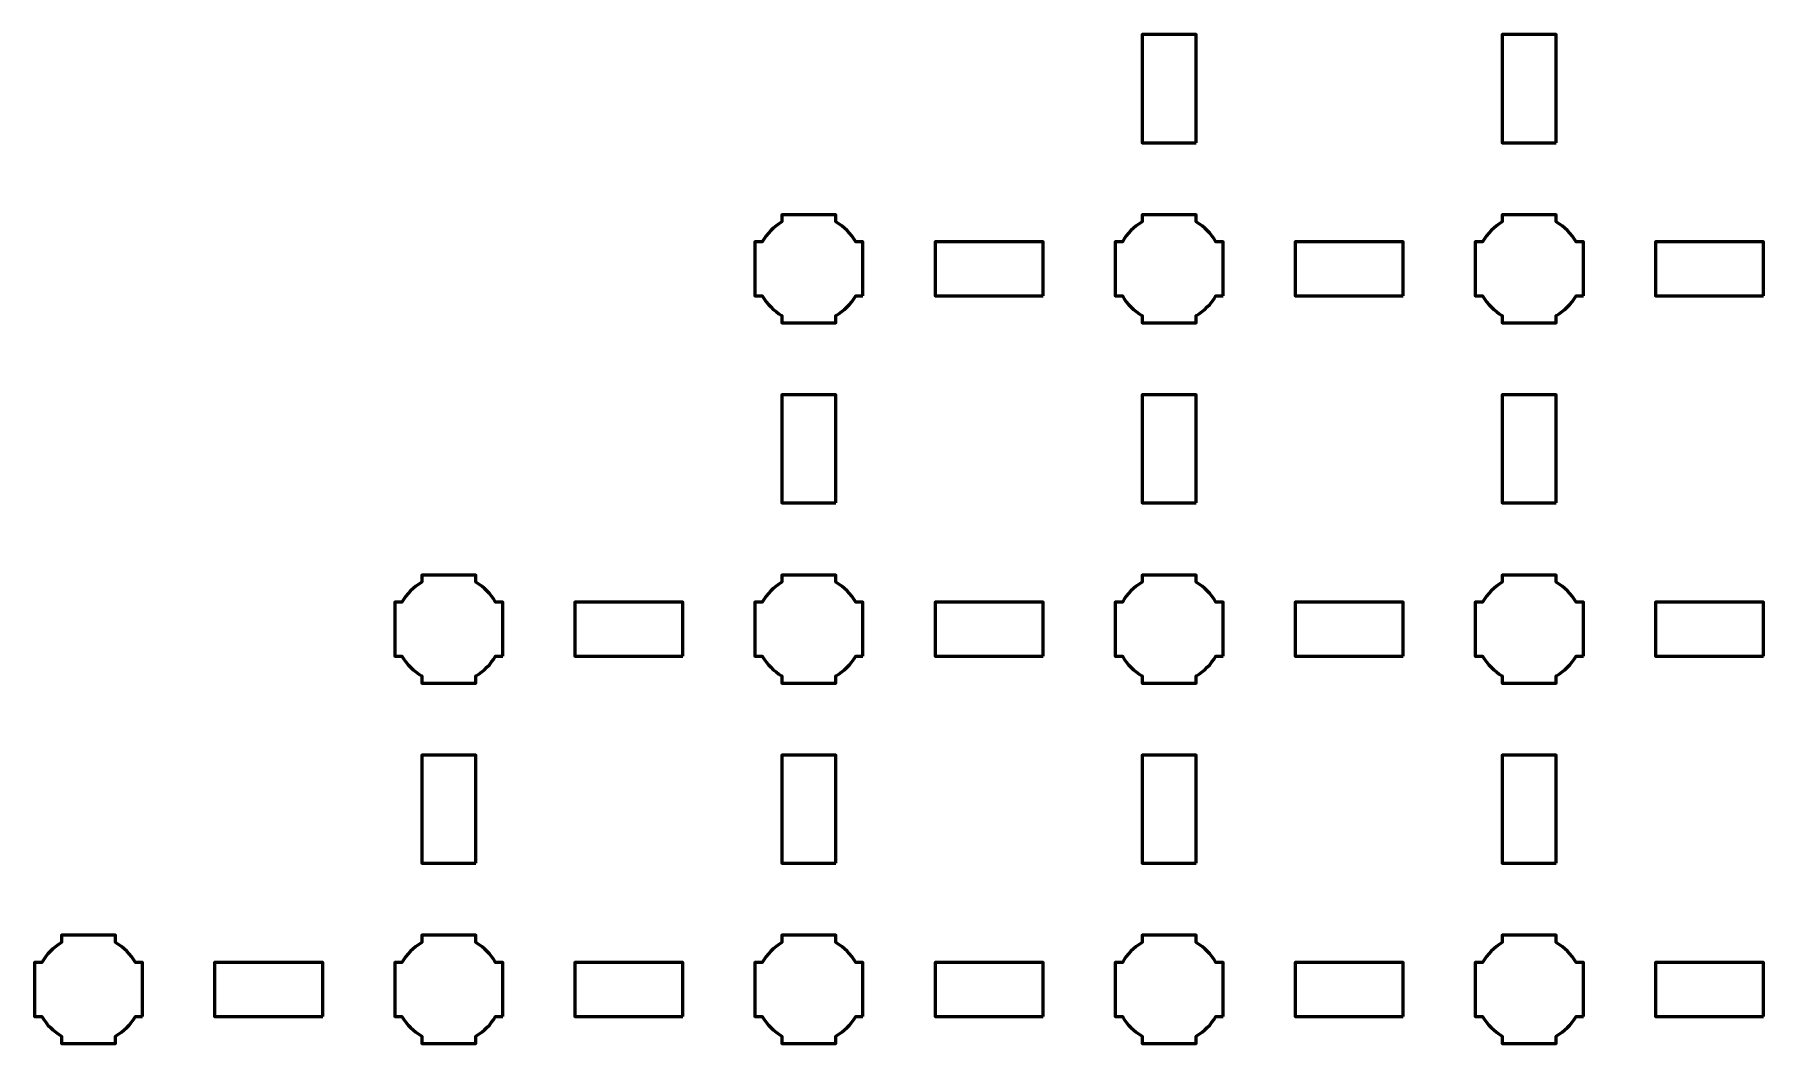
# Model space of a CAD drawing. Header units: centimetres. Extents: x -24.7 to 3.7, y -29.1 to -0.6.
# Drawn here: x -20.8 to -11.2, y -9.15 to -3.55 of the extents above; entities that cross this region are included whole.
import ezdxf

# ---------------------------------------------------------------- set-up
doc = ezdxf.new("R2010")
doc.units = ezdxf.units.CM
doc.header["$MEASUREMENT"] = 0
doc.layers.add('Layer 1', color=7, linetype='Continuous')

msp = doc.modelspace()

# ---------------------------------------------------------------- linework, layer by layer
at = {"layer": 'Layer 1', "lineweight": 53}
for points, knots in [([(-14.35002, -4.15), (-14.35002, -4.15), (-14.65002, -4.15), (-14.65002, -4.15), (-14.65002, -4.15), (-14.65002, -4.15), (-14.65002, -3.55), (-14.65002, -3.55), (-14.65002, -3.55), (-14.65002, -3.55), (-14.35002, -3.55), (-14.35002, -3.55), (-14.35002, -3.55), (-14.35002, -3.55), (-14.35002, -4.15), (-14.35002, -4.15)], [0, 0, 0, 0, 0.25, 0.25, 0.25, 0.25, 0.5, 0.5, 0.5, 0.5, 0.75, 0.75, 0.75, 0.75, 1, 1, 1, 1]), ([(-12.35002, -4.15), (-12.35002, -4.15), (-12.65002, -4.15), (-12.65002, -4.15), (-12.65002, -4.15), (-12.65002, -4.15), (-12.65002, -3.55), (-12.65002, -3.55), (-12.65002, -3.55), (-12.65002, -3.55), (-12.35002, -3.55), (-12.35002, -3.55), (-12.35002, -3.55), (-12.35002, -3.55), (-12.35002, -4.15), (-12.35002, -4.15)], [0, 0, 0, 0, 0.25, 0.25, 0.25, 0.25, 0.5, 0.5, 0.5, 0.5, 0.75, 0.75, 0.75, 0.75, 1, 1, 1, 1]), ([(-16.20002, -5), (-16.20002, -5), (-16.24017, -5), (-16.24017, -5), (-16.24017, -5), (-16.26652, -5.04553), (-16.30449, -5.0835), (-16.35002, -5.10985), (-16.35002, -5.10985), (-16.35002, -5.10985), (-16.35002, -5.15), (-16.35002, -5.15), (-16.35002, -5.15), (-16.35002, -5.15), (-16.50002, -5.15), (-16.50002, -5.15), (-16.50002, -5.15), (-16.50002, -5.15), (-16.65002, -5.15), (-16.65002, -5.15), (-16.65002, -5.15), (-16.65002, -5.15), (-16.65002, -5.10985), (-16.65002, -5.10985), (-16.65002, -5.10985), (-16.69555, -5.0835), (-16.73352, -5.04553), (-16.75987, -5), (-16.75987, -5), (-16.75987, -5), (-16.80002, -5), (-16.80002, -5), (-16.80002, -5), (-16.80002, -5), (-16.80002, -4.85), (-16.80002, -4.85), (-16.80002, -4.85), (-16.80002, -4.85), (-16.80002, -4.7), (-16.80002, -4.7), (-16.80002, -4.7), (-16.80002, -4.7), (-16.75987, -4.7), (-16.75987, -4.7), (-16.75987, -4.7), (-16.73352, -4.65447), (-16.69555, -4.6165), (-16.65002, -4.59015), (-16.65002, -4.59015), (-16.65002, -4.59015), (-16.65002, -4.55), (-16.65002, -4.55), (-16.65002, -4.55), (-16.65002, -4.55), (-16.50002, -4.55), (-16.50002, -4.55), (-16.50002, -4.55), (-16.50002, -4.55), (-16.35002, -4.55), (-16.35002, -4.55), (-16.35002, -4.55), (-16.35002, -4.55), (-16.35002, -4.59015), (-16.35002, -4.59015), (-16.35002, -4.59015), (-16.30449, -4.6165), (-16.26652, -4.65447), (-16.24017, -4.7), (-16.24017, -4.7), (-16.24017, -4.7), (-16.20002, -4.7), (-16.20002, -4.7), (-16.20002, -4.7), (-16.20002, -4.7), (-16.20002, -4.85), (-16.20002, -4.85), (-16.20002, -4.85), (-16.20002, -4.85), (-16.20002, -5), (-16.20002, -5)], [0, 0, 0, 0, 0.05, 0.05, 0.05, 0.05, 0.1, 0.1, 0.1, 0.1, 0.15, 0.15, 0.15, 0.15, 0.2, 0.2, 0.2, 0.2, 0.25, 0.25, 0.25, 0.25, 0.3, 0.3, 0.3, 0.3, 0.35, 0.35, 0.35, 0.35, 0.4, 0.4, 0.4, 0.4, 0.45, 0.45, 0.45, 0.45, 0.5, 0.5, 0.5, 0.5, 0.55, 0.55, 0.55, 0.55, 0.6, 0.6, 0.6, 0.6, 0.65, 0.65, 0.65, 0.65, 0.7, 0.7, 0.7, 0.7, 0.75, 0.75, 0.75, 0.75, 0.8, 0.8, 0.8, 0.8, 0.85, 0.85, 0.85, 0.85, 0.9, 0.9, 0.9, 0.9, 0.95, 0.95, 0.95, 0.95, 1, 1, 1, 1]), ([(-14.20002, -5), (-14.20002, -5), (-14.24017, -5), (-14.24017, -5), (-14.24017, -5), (-14.26652, -5.04553), (-14.30449, -5.0835), (-14.35002, -5.10985), (-14.35002, -5.10985), (-14.35002, -5.10985), (-14.35002, -5.15), (-14.35002, -5.15), (-14.35002, -5.15), (-14.35002, -5.15), (-14.50002, -5.15), (-14.50002, -5.15), (-14.50002, -5.15), (-14.50002, -5.15), (-14.65002, -5.15), (-14.65002, -5.15), (-14.65002, -5.15), (-14.65002, -5.15), (-14.65002, -5.10985), (-14.65002, -5.10985), (-14.65002, -5.10985), (-14.69555, -5.0835), (-14.73352, -5.04553), (-14.75987, -5), (-14.75987, -5), (-14.75987, -5), (-14.80002, -5), (-14.80002, -5), (-14.80002, -5), (-14.80002, -5), (-14.80002, -4.85), (-14.80002, -4.85), (-14.80002, -4.85), (-14.80002, -4.85), (-14.80002, -4.7), (-14.80002, -4.7), (-14.80002, -4.7), (-14.80002, -4.7), (-14.75987, -4.7), (-14.75987, -4.7), (-14.75987, -4.7), (-14.73352, -4.65447), (-14.69555, -4.6165), (-14.65002, -4.59015), (-14.65002, -4.59015), (-14.65002, -4.59015), (-14.65002, -4.55), (-14.65002, -4.55), (-14.65002, -4.55), (-14.65002, -4.55), (-14.50002, -4.55), (-14.50002, -4.55), (-14.50002, -4.55), (-14.50002, -4.55), (-14.35002, -4.55), (-14.35002, -4.55), (-14.35002, -4.55), (-14.35002, -4.55), (-14.35002, -4.59015), (-14.35002, -4.59015), (-14.35002, -4.59015), (-14.30449, -4.6165), (-14.26652, -4.65447), (-14.24017, -4.7), (-14.24017, -4.7), (-14.24017, -4.7), (-14.20002, -4.7), (-14.20002, -4.7), (-14.20002, -4.7), (-14.20002, -4.7), (-14.20002, -4.85), (-14.20002, -4.85), (-14.20002, -4.85), (-14.20002, -4.85), (-14.20002, -5), (-14.20002, -5)], [0, 0, 0, 0, 0.05, 0.05, 0.05, 0.05, 0.1, 0.1, 0.1, 0.1, 0.15, 0.15, 0.15, 0.15, 0.2, 0.2, 0.2, 0.2, 0.25, 0.25, 0.25, 0.25, 0.3, 0.3, 0.3, 0.3, 0.35, 0.35, 0.35, 0.35, 0.4, 0.4, 0.4, 0.4, 0.45, 0.45, 0.45, 0.45, 0.5, 0.5, 0.5, 0.5, 0.55, 0.55, 0.55, 0.55, 0.6, 0.6, 0.6, 0.6, 0.65, 0.65, 0.65, 0.65, 0.7, 0.7, 0.7, 0.7, 0.75, 0.75, 0.75, 0.75, 0.8, 0.8, 0.8, 0.8, 0.85, 0.85, 0.85, 0.85, 0.9, 0.9, 0.9, 0.9, 0.95, 0.95, 0.95, 0.95, 1, 1, 1, 1]), ([(-12.20002, -5), (-12.20002, -5), (-12.24017, -5), (-12.24017, -5), (-12.24017, -5), (-12.26652, -5.04553), (-12.30449, -5.0835), (-12.35002, -5.10985), (-12.35002, -5.10985), (-12.35002, -5.10985), (-12.35002, -5.15), (-12.35002, -5.15), (-12.35002, -5.15), (-12.35002, -5.15), (-12.50002, -5.15), (-12.50002, -5.15), (-12.50002, -5.15), (-12.50002, -5.15), (-12.65002, -5.15), (-12.65002, -5.15), (-12.65002, -5.15), (-12.65002, -5.15), (-12.65002, -5.10985), (-12.65002, -5.10985), (-12.65002, -5.10985), (-12.69555, -5.0835), (-12.73352, -5.04553), (-12.75987, -5), (-12.75987, -5), (-12.75987, -5), (-12.80002, -5), (-12.80002, -5), (-12.80002, -5), (-12.80002, -5), (-12.80002, -4.85), (-12.80002, -4.85), (-12.80002, -4.85), (-12.80002, -4.85), (-12.80002, -4.7), (-12.80002, -4.7), (-12.80002, -4.7), (-12.80002, -4.7), (-12.75987, -4.7), (-12.75987, -4.7), (-12.75987, -4.7), (-12.73352, -4.65447), (-12.69555, -4.6165), (-12.65002, -4.59015), (-12.65002, -4.59015), (-12.65002, -4.59015), (-12.65002, -4.55), (-12.65002, -4.55), (-12.65002, -4.55), (-12.65002, -4.55), (-12.50002, -4.55), (-12.50002, -4.55), (-12.50002, -4.55), (-12.50002, -4.55), (-12.35002, -4.55), (-12.35002, -4.55), (-12.35002, -4.55), (-12.35002, -4.55), (-12.35002, -4.59015), (-12.35002, -4.59015), (-12.35002, -4.59015), (-12.30449, -4.6165), (-12.26652, -4.65447), (-12.24017, -4.7), (-12.24017, -4.7), (-12.24017, -4.7), (-12.20002, -4.7), (-12.20002, -4.7), (-12.20002, -4.7), (-12.20002, -4.7), (-12.20002, -4.85), (-12.20002, -4.85), (-12.20002, -4.85), (-12.20002, -4.85), (-12.20002, -5), (-12.20002, -5)], [0, 0, 0, 0, 0.05, 0.05, 0.05, 0.05, 0.1, 0.1, 0.1, 0.1, 0.15, 0.15, 0.15, 0.15, 0.2, 0.2, 0.2, 0.2, 0.25, 0.25, 0.25, 0.25, 0.3, 0.3, 0.3, 0.3, 0.35, 0.35, 0.35, 0.35, 0.4, 0.4, 0.4, 0.4, 0.45, 0.45, 0.45, 0.45, 0.5, 0.5, 0.5, 0.5, 0.55, 0.55, 0.55, 0.55, 0.6, 0.6, 0.6, 0.6, 0.65, 0.65, 0.65, 0.65, 0.7, 0.7, 0.7, 0.7, 0.75, 0.75, 0.75, 0.75, 0.8, 0.8, 0.8, 0.8, 0.85, 0.85, 0.85, 0.85, 0.9, 0.9, 0.9, 0.9, 0.95, 0.95, 0.95, 0.95, 1, 1, 1, 1]), ([(-15.20002, -5), (-15.20002, -5), (-15.80002, -5), (-15.80002, -5), (-15.80002, -5), (-15.80002, -5), (-15.80002, -4.7), (-15.80002, -4.7), (-15.80002, -4.7), (-15.80002, -4.7), (-15.20002, -4.7), (-15.20002, -4.7), (-15.20002, -4.7), (-15.20002, -4.7), (-15.20002, -5), (-15.20002, -5)], [0, 0, 0, 0, 0.25, 0.25, 0.25, 0.25, 0.5, 0.5, 0.5, 0.5, 0.75, 0.75, 0.75, 0.75, 1, 1, 1, 1]), ([(-13.20002, -5), (-13.20002, -5), (-13.80002, -5), (-13.80002, -5), (-13.80002, -5), (-13.80002, -5), (-13.80002, -4.7), (-13.80002, -4.7), (-13.80002, -4.7), (-13.80002, -4.7), (-13.20002, -4.7), (-13.20002, -4.7), (-13.20002, -4.7), (-13.20002, -4.7), (-13.20002, -5), (-13.20002, -5)], [0, 0, 0, 0, 0.25, 0.25, 0.25, 0.25, 0.5, 0.5, 0.5, 0.5, 0.75, 0.75, 0.75, 0.75, 1, 1, 1, 1]), ([(-11.20002, -5), (-11.20002, -5), (-11.80002, -5), (-11.80002, -5), (-11.80002, -5), (-11.80002, -5), (-11.80002, -4.7), (-11.80002, -4.7), (-11.80002, -4.7), (-11.80002, -4.7), (-11.20002, -4.7), (-11.20002, -4.7), (-11.20002, -4.7), (-11.20002, -4.7), (-11.20002, -5), (-11.20002, -5)], [0, 0, 0, 0, 0.25, 0.25, 0.25, 0.25, 0.5, 0.5, 0.5, 0.5, 0.75, 0.75, 0.75, 0.75, 1, 1, 1, 1]), ([(-16.35002, -6.15), (-16.35002, -6.15), (-16.65002, -6.15), (-16.65002, -6.15), (-16.65002, -6.15), (-16.65002, -6.15), (-16.65002, -5.55), (-16.65002, -5.55), (-16.65002, -5.55), (-16.65002, -5.55), (-16.35002, -5.55), (-16.35002, -5.55), (-16.35002, -5.55), (-16.35002, -5.55), (-16.35002, -6.15), (-16.35002, -6.15)], [0, 0, 0, 0, 0.25, 0.25, 0.25, 0.25, 0.5, 0.5, 0.5, 0.5, 0.75, 0.75, 0.75, 0.75, 1, 1, 1, 1]), ([(-14.35002, -6.15), (-14.35002, -6.15), (-14.65002, -6.15), (-14.65002, -6.15), (-14.65002, -6.15), (-14.65002, -6.15), (-14.65002, -5.55), (-14.65002, -5.55), (-14.65002, -5.55), (-14.65002, -5.55), (-14.35002, -5.55), (-14.35002, -5.55), (-14.35002, -5.55), (-14.35002, -5.55), (-14.35002, -6.15), (-14.35002, -6.15)], [0, 0, 0, 0, 0.25, 0.25, 0.25, 0.25, 0.5, 0.5, 0.5, 0.5, 0.75, 0.75, 0.75, 0.75, 1, 1, 1, 1]), ([(-12.35002, -6.15), (-12.35002, -6.15), (-12.65002, -6.15), (-12.65002, -6.15), (-12.65002, -6.15), (-12.65002, -6.15), (-12.65002, -5.55), (-12.65002, -5.55), (-12.65002, -5.55), (-12.65002, -5.55), (-12.35002, -5.55), (-12.35002, -5.55), (-12.35002, -5.55), (-12.35002, -5.55), (-12.35002, -6.15), (-12.35002, -6.15)], [0, 0, 0, 0, 0.25, 0.25, 0.25, 0.25, 0.5, 0.5, 0.5, 0.5, 0.75, 0.75, 0.75, 0.75, 1, 1, 1, 1]), ([(-18.20002, -7), (-18.20002, -7), (-18.24017, -7), (-18.24017, -7), (-18.24017, -7), (-18.26652, -7.04553), (-18.30449, -7.0835), (-18.35002, -7.10985), (-18.35002, -7.10985), (-18.35002, -7.10985), (-18.35002, -7.15), (-18.35002, -7.15), (-18.35002, -7.15), (-18.35002, -7.15), (-18.50002, -7.15), (-18.50002, -7.15), (-18.50002, -7.15), (-18.50002, -7.15), (-18.65002, -7.15), (-18.65002, -7.15), (-18.65002, -7.15), (-18.65002, -7.15), (-18.65002, -7.10985), (-18.65002, -7.10985), (-18.65002, -7.10985), (-18.69555, -7.0835), (-18.73352, -7.04553), (-18.75987, -7), (-18.75987, -7), (-18.75987, -7), (-18.80002, -7), (-18.80002, -7), (-18.80002, -7), (-18.80002, -7), (-18.80002, -6.85), (-18.80002, -6.85), (-18.80002, -6.85), (-18.80002, -6.85), (-18.80002, -6.7), (-18.80002, -6.7), (-18.80002, -6.7), (-18.80002, -6.7), (-18.75987, -6.7), (-18.75987, -6.7), (-18.75987, -6.7), (-18.73352, -6.65447), (-18.69555, -6.6165), (-18.65002, -6.59015), (-18.65002, -6.59015), (-18.65002, -6.59015), (-18.65002, -6.55), (-18.65002, -6.55), (-18.65002, -6.55), (-18.65002, -6.55), (-18.50002, -6.55), (-18.50002, -6.55), (-18.50002, -6.55), (-18.50002, -6.55), (-18.35002, -6.55), (-18.35002, -6.55), (-18.35002, -6.55), (-18.35002, -6.55), (-18.35002, -6.59015), (-18.35002, -6.59015), (-18.35002, -6.59015), (-18.30449, -6.6165), (-18.26652, -6.65447), (-18.24017, -6.7), (-18.24017, -6.7), (-18.24017, -6.7), (-18.20002, -6.7), (-18.20002, -6.7), (-18.20002, -6.7), (-18.20002, -6.7), (-18.20002, -6.85), (-18.20002, -6.85), (-18.20002, -6.85), (-18.20002, -6.85), (-18.20002, -7), (-18.20002, -7)], [0, 0, 0, 0, 0.05, 0.05, 0.05, 0.05, 0.1, 0.1, 0.1, 0.1, 0.15, 0.15, 0.15, 0.15, 0.2, 0.2, 0.2, 0.2, 0.25, 0.25, 0.25, 0.25, 0.3, 0.3, 0.3, 0.3, 0.35, 0.35, 0.35, 0.35, 0.4, 0.4, 0.4, 0.4, 0.45, 0.45, 0.45, 0.45, 0.5, 0.5, 0.5, 0.5, 0.55, 0.55, 0.55, 0.55, 0.6, 0.6, 0.6, 0.6, 0.65, 0.65, 0.65, 0.65, 0.7, 0.7, 0.7, 0.7, 0.75, 0.75, 0.75, 0.75, 0.8, 0.8, 0.8, 0.8, 0.85, 0.85, 0.85, 0.85, 0.9, 0.9, 0.9, 0.9, 0.95, 0.95, 0.95, 0.95, 1, 1, 1, 1]), ([(-16.20002, -7), (-16.20002, -7), (-16.24017, -7), (-16.24017, -7), (-16.24017, -7), (-16.26652, -7.04553), (-16.30449, -7.0835), (-16.35002, -7.10985), (-16.35002, -7.10985), (-16.35002, -7.10985), (-16.35002, -7.15), (-16.35002, -7.15), (-16.35002, -7.15), (-16.35002, -7.15), (-16.50002, -7.15), (-16.50002, -7.15), (-16.50002, -7.15), (-16.50002, -7.15), (-16.65002, -7.15), (-16.65002, -7.15), (-16.65002, -7.15), (-16.65002, -7.15), (-16.65002, -7.10985), (-16.65002, -7.10985), (-16.65002, -7.10985), (-16.69555, -7.0835), (-16.73352, -7.04553), (-16.75987, -7), (-16.75987, -7), (-16.75987, -7), (-16.80002, -7), (-16.80002, -7), (-16.80002, -7), (-16.80002, -7), (-16.80002, -6.85), (-16.80002, -6.85), (-16.80002, -6.85), (-16.80002, -6.85), (-16.80002, -6.7), (-16.80002, -6.7), (-16.80002, -6.7), (-16.80002, -6.7), (-16.75987, -6.7), (-16.75987, -6.7), (-16.75987, -6.7), (-16.73352, -6.65447), (-16.69555, -6.6165), (-16.65002, -6.59015), (-16.65002, -6.59015), (-16.65002, -6.59015), (-16.65002, -6.55), (-16.65002, -6.55), (-16.65002, -6.55), (-16.65002, -6.55), (-16.50002, -6.55), (-16.50002, -6.55), (-16.50002, -6.55), (-16.50002, -6.55), (-16.35002, -6.55), (-16.35002, -6.55), (-16.35002, -6.55), (-16.35002, -6.55), (-16.35002, -6.59015), (-16.35002, -6.59015), (-16.35002, -6.59015), (-16.30449, -6.6165), (-16.26652, -6.65447), (-16.24017, -6.7), (-16.24017, -6.7), (-16.24017, -6.7), (-16.20002, -6.7), (-16.20002, -6.7), (-16.20002, -6.7), (-16.20002, -6.7), (-16.20002, -6.85), (-16.20002, -6.85), (-16.20002, -6.85), (-16.20002, -6.85), (-16.20002, -7), (-16.20002, -7)], [0, 0, 0, 0, 0.05, 0.05, 0.05, 0.05, 0.1, 0.1, 0.1, 0.1, 0.15, 0.15, 0.15, 0.15, 0.2, 0.2, 0.2, 0.2, 0.25, 0.25, 0.25, 0.25, 0.3, 0.3, 0.3, 0.3, 0.35, 0.35, 0.35, 0.35, 0.4, 0.4, 0.4, 0.4, 0.45, 0.45, 0.45, 0.45, 0.5, 0.5, 0.5, 0.5, 0.55, 0.55, 0.55, 0.55, 0.6, 0.6, 0.6, 0.6, 0.65, 0.65, 0.65, 0.65, 0.7, 0.7, 0.7, 0.7, 0.75, 0.75, 0.75, 0.75, 0.8, 0.8, 0.8, 0.8, 0.85, 0.85, 0.85, 0.85, 0.9, 0.9, 0.9, 0.9, 0.95, 0.95, 0.95, 0.95, 1, 1, 1, 1]), ([(-14.20002, -7), (-14.20002, -7), (-14.24017, -7), (-14.24017, -7), (-14.24017, -7), (-14.26652, -7.04553), (-14.30449, -7.0835), (-14.35002, -7.10985), (-14.35002, -7.10985), (-14.35002, -7.10985), (-14.35002, -7.15), (-14.35002, -7.15), (-14.35002, -7.15), (-14.35002, -7.15), (-14.50002, -7.15), (-14.50002, -7.15), (-14.50002, -7.15), (-14.50002, -7.15), (-14.65002, -7.15), (-14.65002, -7.15), (-14.65002, -7.15), (-14.65002, -7.15), (-14.65002, -7.10985), (-14.65002, -7.10985), (-14.65002, -7.10985), (-14.69555, -7.0835), (-14.73352, -7.04553), (-14.75987, -7), (-14.75987, -7), (-14.75987, -7), (-14.80002, -7), (-14.80002, -7), (-14.80002, -7), (-14.80002, -7), (-14.80002, -6.85), (-14.80002, -6.85), (-14.80002, -6.85), (-14.80002, -6.85), (-14.80002, -6.7), (-14.80002, -6.7), (-14.80002, -6.7), (-14.80002, -6.7), (-14.75987, -6.7), (-14.75987, -6.7), (-14.75987, -6.7), (-14.73352, -6.65447), (-14.69555, -6.6165), (-14.65002, -6.59015), (-14.65002, -6.59015), (-14.65002, -6.59015), (-14.65002, -6.55), (-14.65002, -6.55), (-14.65002, -6.55), (-14.65002, -6.55), (-14.50002, -6.55), (-14.50002, -6.55), (-14.50002, -6.55), (-14.50002, -6.55), (-14.35002, -6.55), (-14.35002, -6.55), (-14.35002, -6.55), (-14.35002, -6.55), (-14.35002, -6.59015), (-14.35002, -6.59015), (-14.35002, -6.59015), (-14.30449, -6.6165), (-14.26652, -6.65447), (-14.24017, -6.7), (-14.24017, -6.7), (-14.24017, -6.7), (-14.20002, -6.7), (-14.20002, -6.7), (-14.20002, -6.7), (-14.20002, -6.7), (-14.20002, -6.85), (-14.20002, -6.85), (-14.20002, -6.85), (-14.20002, -6.85), (-14.20002, -7), (-14.20002, -7)], [0, 0, 0, 0, 0.05, 0.05, 0.05, 0.05, 0.1, 0.1, 0.1, 0.1, 0.15, 0.15, 0.15, 0.15, 0.2, 0.2, 0.2, 0.2, 0.25, 0.25, 0.25, 0.25, 0.3, 0.3, 0.3, 0.3, 0.35, 0.35, 0.35, 0.35, 0.4, 0.4, 0.4, 0.4, 0.45, 0.45, 0.45, 0.45, 0.5, 0.5, 0.5, 0.5, 0.55, 0.55, 0.55, 0.55, 0.6, 0.6, 0.6, 0.6, 0.65, 0.65, 0.65, 0.65, 0.7, 0.7, 0.7, 0.7, 0.75, 0.75, 0.75, 0.75, 0.8, 0.8, 0.8, 0.8, 0.85, 0.85, 0.85, 0.85, 0.9, 0.9, 0.9, 0.9, 0.95, 0.95, 0.95, 0.95, 1, 1, 1, 1]), ([(-12.20002, -7), (-12.20002, -7), (-12.24017, -7), (-12.24017, -7), (-12.24017, -7), (-12.26652, -7.04553), (-12.30449, -7.0835), (-12.35002, -7.10985), (-12.35002, -7.10985), (-12.35002, -7.10985), (-12.35002, -7.15), (-12.35002, -7.15), (-12.35002, -7.15), (-12.35002, -7.15), (-12.50002, -7.15), (-12.50002, -7.15), (-12.50002, -7.15), (-12.50002, -7.15), (-12.65002, -7.15), (-12.65002, -7.15), (-12.65002, -7.15), (-12.65002, -7.15), (-12.65002, -7.10985), (-12.65002, -7.10985), (-12.65002, -7.10985), (-12.69555, -7.0835), (-12.73352, -7.04553), (-12.75987, -7), (-12.75987, -7), (-12.75987, -7), (-12.80002, -7), (-12.80002, -7), (-12.80002, -7), (-12.80002, -7), (-12.80002, -6.85), (-12.80002, -6.85), (-12.80002, -6.85), (-12.80002, -6.85), (-12.80002, -6.7), (-12.80002, -6.7), (-12.80002, -6.7), (-12.80002, -6.7), (-12.75987, -6.7), (-12.75987, -6.7), (-12.75987, -6.7), (-12.73352, -6.65447), (-12.69555, -6.6165), (-12.65002, -6.59015), (-12.65002, -6.59015), (-12.65002, -6.59015), (-12.65002, -6.55), (-12.65002, -6.55), (-12.65002, -6.55), (-12.65002, -6.55), (-12.50002, -6.55), (-12.50002, -6.55), (-12.50002, -6.55), (-12.50002, -6.55), (-12.35002, -6.55), (-12.35002, -6.55), (-12.35002, -6.55), (-12.35002, -6.55), (-12.35002, -6.59015), (-12.35002, -6.59015), (-12.35002, -6.59015), (-12.30449, -6.6165), (-12.26652, -6.65447), (-12.24017, -6.7), (-12.24017, -6.7), (-12.24017, -6.7), (-12.20002, -6.7), (-12.20002, -6.7), (-12.20002, -6.7), (-12.20002, -6.7), (-12.20002, -6.85), (-12.20002, -6.85), (-12.20002, -6.85), (-12.20002, -6.85), (-12.20002, -7), (-12.20002, -7)], [0, 0, 0, 0, 0.05, 0.05, 0.05, 0.05, 0.1, 0.1, 0.1, 0.1, 0.15, 0.15, 0.15, 0.15, 0.2, 0.2, 0.2, 0.2, 0.25, 0.25, 0.25, 0.25, 0.3, 0.3, 0.3, 0.3, 0.35, 0.35, 0.35, 0.35, 0.4, 0.4, 0.4, 0.4, 0.45, 0.45, 0.45, 0.45, 0.5, 0.5, 0.5, 0.5, 0.55, 0.55, 0.55, 0.55, 0.6, 0.6, 0.6, 0.6, 0.65, 0.65, 0.65, 0.65, 0.7, 0.7, 0.7, 0.7, 0.75, 0.75, 0.75, 0.75, 0.8, 0.8, 0.8, 0.8, 0.85, 0.85, 0.85, 0.85, 0.9, 0.9, 0.9, 0.9, 0.95, 0.95, 0.95, 0.95, 1, 1, 1, 1]), ([(-17.20002, -7), (-17.20002, -7), (-17.80002, -7), (-17.80002, -7), (-17.80002, -7), (-17.80002, -7), (-17.80002, -6.7), (-17.80002, -6.7), (-17.80002, -6.7), (-17.80002, -6.7), (-17.20002, -6.7), (-17.20002, -6.7), (-17.20002, -6.7), (-17.20002, -6.7), (-17.20002, -7), (-17.20002, -7)], [0, 0, 0, 0, 0.25, 0.25, 0.25, 0.25, 0.5, 0.5, 0.5, 0.5, 0.75, 0.75, 0.75, 0.75, 1, 1, 1, 1]), ([(-15.20002, -7), (-15.20002, -7), (-15.80002, -7), (-15.80002, -7), (-15.80002, -7), (-15.80002, -7), (-15.80002, -6.7), (-15.80002, -6.7), (-15.80002, -6.7), (-15.80002, -6.7), (-15.20002, -6.7), (-15.20002, -6.7), (-15.20002, -6.7), (-15.20002, -6.7), (-15.20002, -7), (-15.20002, -7)], [0, 0, 0, 0, 0.25, 0.25, 0.25, 0.25, 0.5, 0.5, 0.5, 0.5, 0.75, 0.75, 0.75, 0.75, 1, 1, 1, 1]), ([(-13.20002, -7), (-13.20002, -7), (-13.80002, -7), (-13.80002, -7), (-13.80002, -7), (-13.80002, -7), (-13.80002, -6.7), (-13.80002, -6.7), (-13.80002, -6.7), (-13.80002, -6.7), (-13.20002, -6.7), (-13.20002, -6.7), (-13.20002, -6.7), (-13.20002, -6.7), (-13.20002, -7), (-13.20002, -7)], [0, 0, 0, 0, 0.25, 0.25, 0.25, 0.25, 0.5, 0.5, 0.5, 0.5, 0.75, 0.75, 0.75, 0.75, 1, 1, 1, 1]), ([(-11.20002, -7), (-11.20002, -7), (-11.80002, -7), (-11.80002, -7), (-11.80002, -7), (-11.80002, -7), (-11.80002, -6.7), (-11.80002, -6.7), (-11.80002, -6.7), (-11.80002, -6.7), (-11.20002, -6.7), (-11.20002, -6.7), (-11.20002, -6.7), (-11.20002, -6.7), (-11.20002, -7), (-11.20002, -7)], [0, 0, 0, 0, 0.25, 0.25, 0.25, 0.25, 0.5, 0.5, 0.5, 0.5, 0.75, 0.75, 0.75, 0.75, 1, 1, 1, 1]), ([(-18.35002, -8.15), (-18.35002, -8.15), (-18.65002, -8.15), (-18.65002, -8.15), (-18.65002, -8.15), (-18.65002, -8.15), (-18.65002, -7.55), (-18.65002, -7.55), (-18.65002, -7.55), (-18.65002, -7.55), (-18.35002, -7.55), (-18.35002, -7.55), (-18.35002, -7.55), (-18.35002, -7.55), (-18.35002, -8.15), (-18.35002, -8.15)], [0, 0, 0, 0, 0.25, 0.25, 0.25, 0.25, 0.5, 0.5, 0.5, 0.5, 0.75, 0.75, 0.75, 0.75, 1, 1, 1, 1]), ([(-16.35002, -8.15), (-16.35002, -8.15), (-16.65002, -8.15), (-16.65002, -8.15), (-16.65002, -8.15), (-16.65002, -8.15), (-16.65002, -7.55), (-16.65002, -7.55), (-16.65002, -7.55), (-16.65002, -7.55), (-16.35002, -7.55), (-16.35002, -7.55), (-16.35002, -7.55), (-16.35002, -7.55), (-16.35002, -8.15), (-16.35002, -8.15)], [0, 0, 0, 0, 0.25, 0.25, 0.25, 0.25, 0.5, 0.5, 0.5, 0.5, 0.75, 0.75, 0.75, 0.75, 1, 1, 1, 1]), ([(-14.35002, -8.15), (-14.35002, -8.15), (-14.65002, -8.15), (-14.65002, -8.15), (-14.65002, -8.15), (-14.65002, -8.15), (-14.65002, -7.55), (-14.65002, -7.55), (-14.65002, -7.55), (-14.65002, -7.55), (-14.35002, -7.55), (-14.35002, -7.55), (-14.35002, -7.55), (-14.35002, -7.55), (-14.35002, -8.15), (-14.35002, -8.15)], [0, 0, 0, 0, 0.25, 0.25, 0.25, 0.25, 0.5, 0.5, 0.5, 0.5, 0.75, 0.75, 0.75, 0.75, 1, 1, 1, 1]), ([(-12.35002, -8.15), (-12.35002, -8.15), (-12.65002, -8.15), (-12.65002, -8.15), (-12.65002, -8.15), (-12.65002, -8.15), (-12.65002, -7.55), (-12.65002, -7.55), (-12.65002, -7.55), (-12.65002, -7.55), (-12.35002, -7.55), (-12.35002, -7.55), (-12.35002, -7.55), (-12.35002, -7.55), (-12.35002, -8.15), (-12.35002, -8.15)], [0, 0, 0, 0, 0.25, 0.25, 0.25, 0.25, 0.5, 0.5, 0.5, 0.5, 0.75, 0.75, 0.75, 0.75, 1, 1, 1, 1]), ([(-20.20002, -9), (-20.20002, -9), (-20.24017, -9), (-20.24017, -9), (-20.24017, -9), (-20.26652, -9.04553), (-20.30449, -9.0835), (-20.35002, -9.10985), (-20.35002, -9.10985), (-20.35002, -9.10985), (-20.35002, -9.15), (-20.35002, -9.15), (-20.35002, -9.15), (-20.35002, -9.15), (-20.50002, -9.15), (-20.50002, -9.15), (-20.50002, -9.15), (-20.50002, -9.15), (-20.65002, -9.15), (-20.65002, -9.15), (-20.65002, -9.15), (-20.65002, -9.15), (-20.65002, -9.10985), (-20.65002, -9.10985), (-20.65002, -9.10985), (-20.69555, -9.0835), (-20.73352, -9.04553), (-20.75987, -9), (-20.75987, -9), (-20.75987, -9), (-20.80002, -9), (-20.80002, -9), (-20.80002, -9), (-20.80002, -9), (-20.80002, -8.85), (-20.80002, -8.85), (-20.80002, -8.85), (-20.80002, -8.85), (-20.80002, -8.7), (-20.80002, -8.7), (-20.80002, -8.7), (-20.80002, -8.7), (-20.75987, -8.7), (-20.75987, -8.7), (-20.75987, -8.7), (-20.73352, -8.65447), (-20.69555, -8.6165), (-20.65002, -8.59015), (-20.65002, -8.59015), (-20.65002, -8.59015), (-20.65002, -8.55), (-20.65002, -8.55), (-20.65002, -8.55), (-20.65002, -8.55), (-20.50002, -8.55), (-20.50002, -8.55), (-20.50002, -8.55), (-20.50002, -8.55), (-20.35002, -8.55), (-20.35002, -8.55), (-20.35002, -8.55), (-20.35002, -8.55), (-20.35002, -8.59015), (-20.35002, -8.59015), (-20.35002, -8.59015), (-20.30449, -8.6165), (-20.26652, -8.65447), (-20.24017, -8.7), (-20.24017, -8.7), (-20.24017, -8.7), (-20.20002, -8.7), (-20.20002, -8.7), (-20.20002, -8.7), (-20.20002, -8.7), (-20.20002, -8.85), (-20.20002, -8.85), (-20.20002, -8.85), (-20.20002, -8.85), (-20.20002, -9), (-20.20002, -9)], [0, 0, 0, 0, 0.05, 0.05, 0.05, 0.05, 0.1, 0.1, 0.1, 0.1, 0.15, 0.15, 0.15, 0.15, 0.2, 0.2, 0.2, 0.2, 0.25, 0.25, 0.25, 0.25, 0.3, 0.3, 0.3, 0.3, 0.35, 0.35, 0.35, 0.35, 0.4, 0.4, 0.4, 0.4, 0.45, 0.45, 0.45, 0.45, 0.5, 0.5, 0.5, 0.5, 0.55, 0.55, 0.55, 0.55, 0.6, 0.6, 0.6, 0.6, 0.65, 0.65, 0.65, 0.65, 0.7, 0.7, 0.7, 0.7, 0.75, 0.75, 0.75, 0.75, 0.8, 0.8, 0.8, 0.8, 0.85, 0.85, 0.85, 0.85, 0.9, 0.9, 0.9, 0.9, 0.95, 0.95, 0.95, 0.95, 1, 1, 1, 1]), ([(-18.20002, -9), (-18.20002, -9), (-18.24017, -9), (-18.24017, -9), (-18.24017, -9), (-18.26652, -9.04553), (-18.30449, -9.0835), (-18.35002, -9.10985), (-18.35002, -9.10985), (-18.35002, -9.10985), (-18.35002, -9.15), (-18.35002, -9.15), (-18.35002, -9.15), (-18.35002, -9.15), (-18.50002, -9.15), (-18.50002, -9.15), (-18.50002, -9.15), (-18.50002, -9.15), (-18.65002, -9.15), (-18.65002, -9.15), (-18.65002, -9.15), (-18.65002, -9.15), (-18.65002, -9.10985), (-18.65002, -9.10985), (-18.65002, -9.10985), (-18.69555, -9.0835), (-18.73352, -9.04553), (-18.75987, -9), (-18.75987, -9), (-18.75987, -9), (-18.80002, -9), (-18.80002, -9), (-18.80002, -9), (-18.80002, -9), (-18.80002, -8.85), (-18.80002, -8.85), (-18.80002, -8.85), (-18.80002, -8.85), (-18.80002, -8.7), (-18.80002, -8.7), (-18.80002, -8.7), (-18.80002, -8.7), (-18.75987, -8.7), (-18.75987, -8.7), (-18.75987, -8.7), (-18.73352, -8.65447), (-18.69555, -8.6165), (-18.65002, -8.59015), (-18.65002, -8.59015), (-18.65002, -8.59015), (-18.65002, -8.55), (-18.65002, -8.55), (-18.65002, -8.55), (-18.65002, -8.55), (-18.50002, -8.55), (-18.50002, -8.55), (-18.50002, -8.55), (-18.50002, -8.55), (-18.35002, -8.55), (-18.35002, -8.55), (-18.35002, -8.55), (-18.35002, -8.55), (-18.35002, -8.59015), (-18.35002, -8.59015), (-18.35002, -8.59015), (-18.30449, -8.6165), (-18.26652, -8.65447), (-18.24017, -8.7), (-18.24017, -8.7), (-18.24017, -8.7), (-18.20002, -8.7), (-18.20002, -8.7), (-18.20002, -8.7), (-18.20002, -8.7), (-18.20002, -8.85), (-18.20002, -8.85), (-18.20002, -8.85), (-18.20002, -8.85), (-18.20002, -9), (-18.20002, -9)], [0, 0, 0, 0, 0.05, 0.05, 0.05, 0.05, 0.1, 0.1, 0.1, 0.1, 0.15, 0.15, 0.15, 0.15, 0.2, 0.2, 0.2, 0.2, 0.25, 0.25, 0.25, 0.25, 0.3, 0.3, 0.3, 0.3, 0.35, 0.35, 0.35, 0.35, 0.4, 0.4, 0.4, 0.4, 0.45, 0.45, 0.45, 0.45, 0.5, 0.5, 0.5, 0.5, 0.55, 0.55, 0.55, 0.55, 0.6, 0.6, 0.6, 0.6, 0.65, 0.65, 0.65, 0.65, 0.7, 0.7, 0.7, 0.7, 0.75, 0.75, 0.75, 0.75, 0.8, 0.8, 0.8, 0.8, 0.85, 0.85, 0.85, 0.85, 0.9, 0.9, 0.9, 0.9, 0.95, 0.95, 0.95, 0.95, 1, 1, 1, 1]), ([(-16.20002, -9), (-16.20002, -9), (-16.24017, -9), (-16.24017, -9), (-16.24017, -9), (-16.26652, -9.04553), (-16.30449, -9.0835), (-16.35002, -9.10985), (-16.35002, -9.10985), (-16.35002, -9.10985), (-16.35002, -9.15), (-16.35002, -9.15), (-16.35002, -9.15), (-16.35002, -9.15), (-16.50002, -9.15), (-16.50002, -9.15), (-16.50002, -9.15), (-16.50002, -9.15), (-16.65002, -9.15), (-16.65002, -9.15), (-16.65002, -9.15), (-16.65002, -9.15), (-16.65002, -9.10985), (-16.65002, -9.10985), (-16.65002, -9.10985), (-16.69555, -9.0835), (-16.73352, -9.04553), (-16.75987, -9), (-16.75987, -9), (-16.75987, -9), (-16.80002, -9), (-16.80002, -9), (-16.80002, -9), (-16.80002, -9), (-16.80002, -8.85), (-16.80002, -8.85), (-16.80002, -8.85), (-16.80002, -8.85), (-16.80002, -8.7), (-16.80002, -8.7), (-16.80002, -8.7), (-16.80002, -8.7), (-16.75987, -8.7), (-16.75987, -8.7), (-16.75987, -8.7), (-16.73352, -8.65447), (-16.69555, -8.6165), (-16.65002, -8.59015), (-16.65002, -8.59015), (-16.65002, -8.59015), (-16.65002, -8.55), (-16.65002, -8.55), (-16.65002, -8.55), (-16.65002, -8.55), (-16.50002, -8.55), (-16.50002, -8.55), (-16.50002, -8.55), (-16.50002, -8.55), (-16.35002, -8.55), (-16.35002, -8.55), (-16.35002, -8.55), (-16.35002, -8.55), (-16.35002, -8.59015), (-16.35002, -8.59015), (-16.35002, -8.59015), (-16.30449, -8.6165), (-16.26652, -8.65447), (-16.24017, -8.7), (-16.24017, -8.7), (-16.24017, -8.7), (-16.20002, -8.7), (-16.20002, -8.7), (-16.20002, -8.7), (-16.20002, -8.7), (-16.20002, -8.85), (-16.20002, -8.85), (-16.20002, -8.85), (-16.20002, -8.85), (-16.20002, -9), (-16.20002, -9)], [0, 0, 0, 0, 0.05, 0.05, 0.05, 0.05, 0.1, 0.1, 0.1, 0.1, 0.15, 0.15, 0.15, 0.15, 0.2, 0.2, 0.2, 0.2, 0.25, 0.25, 0.25, 0.25, 0.3, 0.3, 0.3, 0.3, 0.35, 0.35, 0.35, 0.35, 0.4, 0.4, 0.4, 0.4, 0.45, 0.45, 0.45, 0.45, 0.5, 0.5, 0.5, 0.5, 0.55, 0.55, 0.55, 0.55, 0.6, 0.6, 0.6, 0.6, 0.65, 0.65, 0.65, 0.65, 0.7, 0.7, 0.7, 0.7, 0.75, 0.75, 0.75, 0.75, 0.8, 0.8, 0.8, 0.8, 0.85, 0.85, 0.85, 0.85, 0.9, 0.9, 0.9, 0.9, 0.95, 0.95, 0.95, 0.95, 1, 1, 1, 1]), ([(-14.20002, -9), (-14.20002, -9), (-14.24017, -9), (-14.24017, -9), (-14.24017, -9), (-14.26652, -9.04553), (-14.30449, -9.0835), (-14.35002, -9.10985), (-14.35002, -9.10985), (-14.35002, -9.10985), (-14.35002, -9.15), (-14.35002, -9.15), (-14.35002, -9.15), (-14.35002, -9.15), (-14.50002, -9.15), (-14.50002, -9.15), (-14.50002, -9.15), (-14.50002, -9.15), (-14.65002, -9.15), (-14.65002, -9.15), (-14.65002, -9.15), (-14.65002, -9.15), (-14.65002, -9.10985), (-14.65002, -9.10985), (-14.65002, -9.10985), (-14.69555, -9.0835), (-14.73352, -9.04553), (-14.75987, -9), (-14.75987, -9), (-14.75987, -9), (-14.80002, -9), (-14.80002, -9), (-14.80002, -9), (-14.80002, -9), (-14.80002, -8.85), (-14.80002, -8.85), (-14.80002, -8.85), (-14.80002, -8.85), (-14.80002, -8.7), (-14.80002, -8.7), (-14.80002, -8.7), (-14.80002, -8.7), (-14.75987, -8.7), (-14.75987, -8.7), (-14.75987, -8.7), (-14.73352, -8.65447), (-14.69555, -8.6165), (-14.65002, -8.59015), (-14.65002, -8.59015), (-14.65002, -8.59015), (-14.65002, -8.55), (-14.65002, -8.55), (-14.65002, -8.55), (-14.65002, -8.55), (-14.50002, -8.55), (-14.50002, -8.55), (-14.50002, -8.55), (-14.50002, -8.55), (-14.35002, -8.55), (-14.35002, -8.55), (-14.35002, -8.55), (-14.35002, -8.55), (-14.35002, -8.59015), (-14.35002, -8.59015), (-14.35002, -8.59015), (-14.30449, -8.6165), (-14.26652, -8.65447), (-14.24017, -8.7), (-14.24017, -8.7), (-14.24017, -8.7), (-14.20002, -8.7), (-14.20002, -8.7), (-14.20002, -8.7), (-14.20002, -8.7), (-14.20002, -8.85), (-14.20002, -8.85), (-14.20002, -8.85), (-14.20002, -8.85), (-14.20002, -9), (-14.20002, -9)], [0, 0, 0, 0, 0.05, 0.05, 0.05, 0.05, 0.1, 0.1, 0.1, 0.1, 0.15, 0.15, 0.15, 0.15, 0.2, 0.2, 0.2, 0.2, 0.25, 0.25, 0.25, 0.25, 0.3, 0.3, 0.3, 0.3, 0.35, 0.35, 0.35, 0.35, 0.4, 0.4, 0.4, 0.4, 0.45, 0.45, 0.45, 0.45, 0.5, 0.5, 0.5, 0.5, 0.55, 0.55, 0.55, 0.55, 0.6, 0.6, 0.6, 0.6, 0.65, 0.65, 0.65, 0.65, 0.7, 0.7, 0.7, 0.7, 0.75, 0.75, 0.75, 0.75, 0.8, 0.8, 0.8, 0.8, 0.85, 0.85, 0.85, 0.85, 0.9, 0.9, 0.9, 0.9, 0.95, 0.95, 0.95, 0.95, 1, 1, 1, 1]), ([(-12.20002, -9), (-12.20002, -9), (-12.24017, -9), (-12.24017, -9), (-12.24017, -9), (-12.26652, -9.04553), (-12.30449, -9.0835), (-12.35002, -9.10985), (-12.35002, -9.10985), (-12.35002, -9.10985), (-12.35002, -9.15), (-12.35002, -9.15), (-12.35002, -9.15), (-12.35002, -9.15), (-12.50002, -9.15), (-12.50002, -9.15), (-12.50002, -9.15), (-12.50002, -9.15), (-12.65002, -9.15), (-12.65002, -9.15), (-12.65002, -9.15), (-12.65002, -9.15), (-12.65002, -9.10985), (-12.65002, -9.10985), (-12.65002, -9.10985), (-12.69555, -9.0835), (-12.73352, -9.04553), (-12.75987, -9), (-12.75987, -9), (-12.75987, -9), (-12.80002, -9), (-12.80002, -9), (-12.80002, -9), (-12.80002, -9), (-12.80002, -8.85), (-12.80002, -8.85), (-12.80002, -8.85), (-12.80002, -8.85), (-12.80002, -8.7), (-12.80002, -8.7), (-12.80002, -8.7), (-12.80002, -8.7), (-12.75987, -8.7), (-12.75987, -8.7), (-12.75987, -8.7), (-12.73352, -8.65447), (-12.69555, -8.6165), (-12.65002, -8.59015), (-12.65002, -8.59015), (-12.65002, -8.59015), (-12.65002, -8.55), (-12.65002, -8.55), (-12.65002, -8.55), (-12.65002, -8.55), (-12.50002, -8.55), (-12.50002, -8.55), (-12.50002, -8.55), (-12.50002, -8.55), (-12.35002, -8.55), (-12.35002, -8.55), (-12.35002, -8.55), (-12.35002, -8.55), (-12.35002, -8.59015), (-12.35002, -8.59015), (-12.35002, -8.59015), (-12.30449, -8.6165), (-12.26652, -8.65447), (-12.24017, -8.7), (-12.24017, -8.7), (-12.24017, -8.7), (-12.20002, -8.7), (-12.20002, -8.7), (-12.20002, -8.7), (-12.20002, -8.7), (-12.20002, -8.85), (-12.20002, -8.85), (-12.20002, -8.85), (-12.20002, -8.85), (-12.20002, -9), (-12.20002, -9)], [0, 0, 0, 0, 0.05, 0.05, 0.05, 0.05, 0.1, 0.1, 0.1, 0.1, 0.15, 0.15, 0.15, 0.15, 0.2, 0.2, 0.2, 0.2, 0.25, 0.25, 0.25, 0.25, 0.3, 0.3, 0.3, 0.3, 0.35, 0.35, 0.35, 0.35, 0.4, 0.4, 0.4, 0.4, 0.45, 0.45, 0.45, 0.45, 0.5, 0.5, 0.5, 0.5, 0.55, 0.55, 0.55, 0.55, 0.6, 0.6, 0.6, 0.6, 0.65, 0.65, 0.65, 0.65, 0.7, 0.7, 0.7, 0.7, 0.75, 0.75, 0.75, 0.75, 0.8, 0.8, 0.8, 0.8, 0.85, 0.85, 0.85, 0.85, 0.9, 0.9, 0.9, 0.9, 0.95, 0.95, 0.95, 0.95, 1, 1, 1, 1]), ([(-19.20002, -9), (-19.20002, -9), (-19.80002, -9), (-19.80002, -9), (-19.80002, -9), (-19.80002, -9), (-19.80002, -8.7), (-19.80002, -8.7), (-19.80002, -8.7), (-19.80002, -8.7), (-19.20002, -8.7), (-19.20002, -8.7), (-19.20002, -8.7), (-19.20002, -8.7), (-19.20002, -9), (-19.20002, -9)], [0, 0, 0, 0, 0.25, 0.25, 0.25, 0.25, 0.5, 0.5, 0.5, 0.5, 0.75, 0.75, 0.75, 0.75, 1, 1, 1, 1]), ([(-17.20002, -9), (-17.20002, -9), (-17.80002, -9), (-17.80002, -9), (-17.80002, -9), (-17.80002, -9), (-17.80002, -8.7), (-17.80002, -8.7), (-17.80002, -8.7), (-17.80002, -8.7), (-17.20002, -8.7), (-17.20002, -8.7), (-17.20002, -8.7), (-17.20002, -8.7), (-17.20002, -9), (-17.20002, -9)], [0, 0, 0, 0, 0.25, 0.25, 0.25, 0.25, 0.5, 0.5, 0.5, 0.5, 0.75, 0.75, 0.75, 0.75, 1, 1, 1, 1]), ([(-15.20002, -9), (-15.20002, -9), (-15.80002, -9), (-15.80002, -9), (-15.80002, -9), (-15.80002, -9), (-15.80002, -8.7), (-15.80002, -8.7), (-15.80002, -8.7), (-15.80002, -8.7), (-15.20002, -8.7), (-15.20002, -8.7), (-15.20002, -8.7), (-15.20002, -8.7), (-15.20002, -9), (-15.20002, -9)], [0, 0, 0, 0, 0.25, 0.25, 0.25, 0.25, 0.5, 0.5, 0.5, 0.5, 0.75, 0.75, 0.75, 0.75, 1, 1, 1, 1]), ([(-13.20002, -9), (-13.20002, -9), (-13.80002, -9), (-13.80002, -9), (-13.80002, -9), (-13.80002, -9), (-13.80002, -8.7), (-13.80002, -8.7), (-13.80002, -8.7), (-13.80002, -8.7), (-13.20002, -8.7), (-13.20002, -8.7), (-13.20002, -8.7), (-13.20002, -8.7), (-13.20002, -9), (-13.20002, -9)], [0, 0, 0, 0, 0.25, 0.25, 0.25, 0.25, 0.5, 0.5, 0.5, 0.5, 0.75, 0.75, 0.75, 0.75, 1, 1, 1, 1]), ([(-11.20002, -9), (-11.20002, -9), (-11.80002, -9), (-11.80002, -9), (-11.80002, -9), (-11.80002, -9), (-11.80002, -8.7), (-11.80002, -8.7), (-11.80002, -8.7), (-11.80002, -8.7), (-11.20002, -8.7), (-11.20002, -8.7), (-11.20002, -8.7), (-11.20002, -8.7), (-11.20002, -9), (-11.20002, -9)], [0, 0, 0, 0, 0.25, 0.25, 0.25, 0.25, 0.5, 0.5, 0.5, 0.5, 0.75, 0.75, 0.75, 0.75, 1, 1, 1, 1])]:
    msp.add_open_spline(points, degree=3, knots=knots, dxfattribs=at)

doc.saveas('drawing.dxf')
